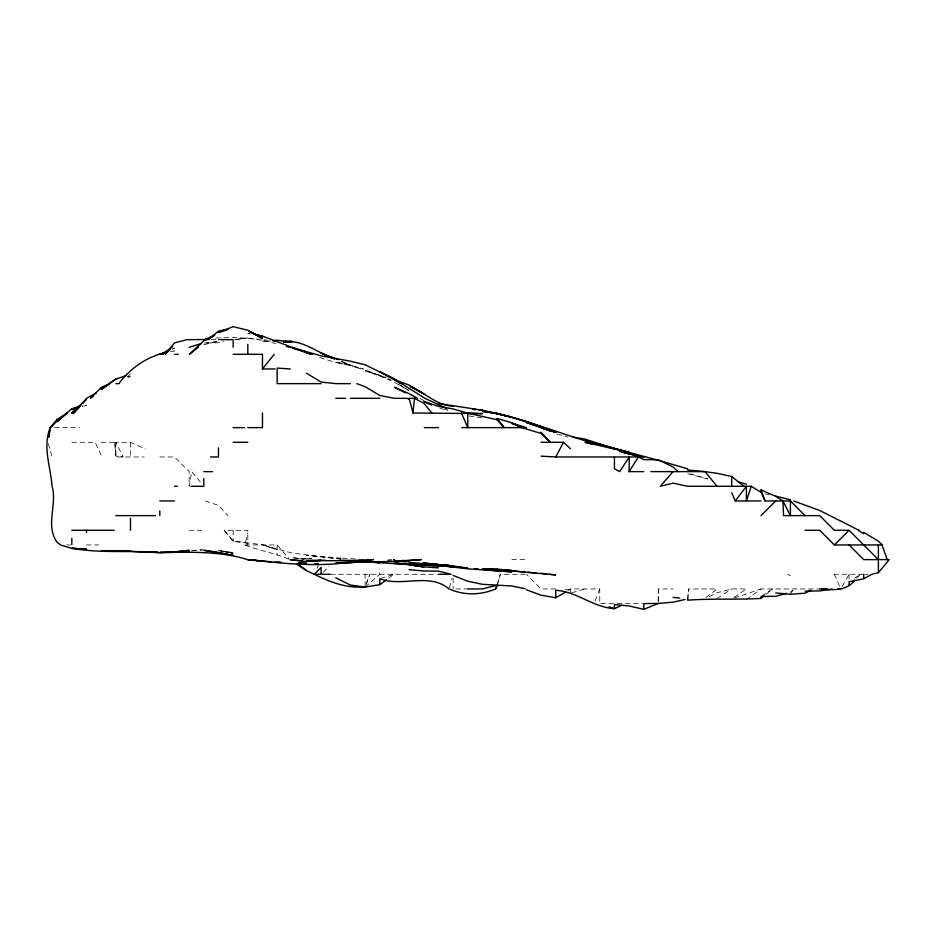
<?xml version="1.0" encoding="UTF-8"?>
<svg xmlns="http://www.w3.org/2000/svg" width="936" height="936" viewBox="0 0 936 936"><rect width="100%" height="100%" fill="white"/><g stroke="black" fill="none" stroke-linecap="round" stroke-linejoin="round"><path stroke-width="0.7" stroke-dasharray="4.68 3.51" d="M570.433 593.131L570.504 588.955L599.754 588.955L599.754 603.615L614.425 603.615M658.137 600.947L658.417 588.955L673.078 588.955M687.749 600.198L688.533 588.955L717.07 588.955L705.791 597.566M687.749 598.865L688.533 588.955M567.988 590.686L570.504 588.955M288.674 559.166C274.541 552.965 258.792 550.614 244.799 544.951L247.806 533.04M497.11 586.147L500.304 574.283L525.096 574.283M449.455 587.621L452.018 578.284M497.507 583.771L500.304 574.283M366.07 584.497L369.86 574.283L365.122 586.825L365.122 574.283M595.167 600.947L599.754 588.955M317.082 568.175L318.24 565.73M842.096 586.509L849.057 574.283L832.268 574.283M790.393 594.255L793.798 588.955L790.393 592.289M856.662 578.167L860.465 574.283L854.767 578.038M323.084 572.329L328.945 566.467M365.122 587.048L379.794 574.283L379.794 569.053M766.268 594.114L772.516 588.955L762.208 595.729M127.319 376.681L130.49 374.072M388.58 578.284L394.079 574.283L381.092 578.331M746.402 599.473L761.073 588.955L819.725 588.955M734 597.496L746.402 588.955L731.741 588.955L717.07 592.722L707.3 597.671M717.07 598.49L731.741 588.955M172.048 349.327L174.482 348.087L171.814 349.222M734.409 598.034L761.073 588.955M82.497 406.388L86.498 405.206L82.497 406.154M571.767 592.745L585.094 588.955M170.481 351.831L174.482 350.906L170.481 351.679M203.814 344.67L218.474 341.301L203.814 343.161L218.474 342.787L223.809 341.652M215.842 338.001L233.146 337.451L245.138 338.13M234.784 339.651L247.806 337.884L235.814 339.323M270.469 340.926L262.466 341.792L270.469 341.476M235.814 339.405L245.138 338.528M191.81 550.543L202.48 549.678M565.098 589.645L570.433 589.27M191.81 550.637L202.48 550.111M387.785 560.02L391.786 559.833M387.785 560.184L391.786 560.161M211.22 339.651L217.21 339.651M54.499 427.635L79.443 427.635M71.826 442.307L95.109 442.307L101.158 454.954L104.107 456.967M101.158 442.307L114.765 442.307L115.83 456.066L123.248 456.967L115.83 442.307L130.49 442.307L145.15 448.917M114.765 442.307L115.83 456.967L144.238 456.967M159.822 456.967L174.482 456.967L189.142 471.627L189.142 486.299L191.775 471.627L201.965 484.041M189.142 530.291L203.814 530.291M247.806 543.325L233.146 541.324L224.172 530.291L247.806 530.291L247.806 544.951M66.678 544.951L70.539 544.951M86.498 544.951L98.619 544.951M244.799 544.951L277.138 544.951L289.048 558.57M511.77 559.623L526.43 559.623M330.466 574.283L437.112 574.283M850.438 574.283L863.717 574.283M865.121 574.283L867.918 574.283M455.774 588.955L467.778 588.955M555.762 588.955L541.102 588.955L526.43 574.283M617.14 603.615L642.424 603.615M341.125 558.125L306.47 555.399L340.786 559.131M342.459 558.184L363.788 559.471M311.793 558.394L298.467 558.897L311.793 558.675M247.806 338.282L259.225 339.382M263.8 339.838L267.801 340.248M306.47 559.131L291.798 557.599L303.802 559.248M249.21 338.458L262.466 340.213M223.809 551.596L218.474 550.567L223.809 551.374M225.143 551.55L233.146 552.614L218.474 550.567M469.111 415.982L482.438 417.982M340.786 559.026L291.798 553.012L263.039 544.951L277.138 549.83L262.466 544.717L233.146 541.078L224.172 530.291M225.143 551.866L229.144 552.638M230.478 552.907L233.146 553.422L218.474 550.345M360.395 368.983L341.125 361.53L350.462 365.321L363.472 368.983L335.79 362.138L350.462 365.005L335.79 362.548L317.55 356.803M765.063 493.81L770.398 495.074M263.8 340.552L275.804 343.547M687.749 473.721L707.745 479.01M445.115 409.36L447.782 410.062M690.417 473.944L707.745 478.811M557.095 434.105L567.766 437.018M379.794 375.488L365.122 370.118L390.452 379.77L365.122 370.796L386.451 377.337M439.78 408.119L447.782 410.717M205.253 500.959L218.474 505.381L227.974 515.631M341.909 361.355L350.462 365.321M379.794 375.511L394.454 382.356L409.114 390.523L397.648 383.643L407.967 390.23M787.819 574.283L790.393 575.769M420.03 398.315L423.786 400.643M834.397 574.283L840.13 587.621M48.368 443.641L52.065 456.967M849.057 574.283L849.057 580.109M658.417 588.955L658.417 603.404M453.106 578.284L453.106 588.955M277.138 544.951L277.138 555.106M233.146 530.291L233.146 541.324M130.49 442.307L130.49 456.967M115.83 442.307L115.83 456.967M130.49 376.658L127.822 377.114L130.49 376.658M250.474 333.895L247.806 333.415L250.474 333.953"/><path stroke-width="1.4" d="M643.757 471.627L629.086 471.627L629.284 456.967L619.655 471.627L614.425 468.702L614.425 456.967M412.975 412.975L414.519 398.315L409.114 398.315L412.975 412.975L482.438 413.642L468.819 412.975M48.73 436.972L50.006 427.635L56.148 421.598L50.275 427.635C42.377 446.928 50.661 466.725 52.077 486.299C57.517 504.867 44.881 525.236 57.166 542.342L60.524 544.951L71.826 548.414L86.498 549.046L71.826 548.239C100.444 553.527 129.601 550.298 158.488 552.38L145.15 551.819L159.822 552.848L189.142 551.83L159.822 552.369L174.482 552.158L189.142 550.345L177.15 551.561M48.824 436.972L50.275 427.635L57.166 419.41L67.216 412.975L57.166 421.586L71.826 408.669L78.495 407.09M805.065 515.631L790.393 500.959L765.028 500.959L761.073 492.277L751.234 486.299L746.402 500.959L746.402 486.299L735.24 500.959L731.741 492.757M335.79 577.875L350.462 585.058L365.122 587.048L379.794 584.672L379.794 578.729C402.351 587.387 429.168 572.212 449.081 588.955C463.718 595.436 480.823 595.366 495.472 588.955L497.11 585.129L511.77 586.006L525.096 588.685M541.102 456.16L555.762 456.967L563.46 442.307L570.433 448.742M495.472 588.955L497.11 586.147M629.086 471.627L638.399 456.967L643.757 459.564L658.417 459.868L673.078 466.97L678.073 471.627M275.102 368.983L262.466 368.983L274.236 354.311M206.692 339.534L186.919 339.651L174.482 342.904L165.204 354.311L170.352 349.268M849.057 584.941L849.057 581.782L863.717 578.787L871.814 574.283L878.389 572.703L889.2 559.623L863.717 559.623L849.057 544.951M82.59 403.451L86.498 399.216L71.826 412.975L73.815 412.975L86.557 398.315L96.291 393.015M673.078 471.627L660.289 486.299L673.078 483.128L687.749 486.299L751.234 486.299M73.815 412.975L80.648 405.557M854.767 580.109C847.431 590.71 833.145 590.277 821.761 588.955M761.073 515.631L775.733 500.959M805.065 530.291L819.725 530.291L834.397 544.951L849.057 530.291L878.389 559.623M687.749 598.865L687.749 600.198C712.191 598.338 736.609 599.882 761.073 598.408L764.197 595.822M198.28 347.256L189.411 354.311L205.054 339.651L214.812 334.983M126.489 375.453L115.83 379.127L101.158 389.587L109.442 383.643L101.158 387.527L90.371 398.315L93.6 395.928M172.271 346.882L162.326 354.311L164.759 353.071M379.794 584.672L386.381 579.875M71.826 412.975L78.601 408.154M109.032 383.643L115.83 379.162M685.082 599.473L673.078 602.164L658.417 603.404L643.757 609.336L629.086 605.943L614.425 604.609L614.425 608.681C593.342 607.382 576.868 591.529 555.762 590.277L555.762 597.73L541.102 595.237L526.43 589.774M213.771 336.082L207.897 339.651L218.474 331.145L227.811 329.156M555.762 597.73L565.543 592.09M810.892 590.16L805.065 593.178L790.393 594.255L775.733 592.979M80.391 405.475L71.826 409.57L74.494 408.775M621.679 605.299L614.425 608.681L609.09 606.844M167.813 350.918L159.822 354.311L165.145 353.071M227.811 329.636L218.474 332.467L233.146 326.664L247.806 330.209L262.466 338.563L249.023 331.25M189.142 347.291L201.146 343.652M786.404 593.377L775.733 596.302L761.073 596.489L761.073 598.408M165.145 352.72C146.706 356.698 130.046 368.55 118.86 383.643L115.83 383.643M832.034 589.154L819.725 590.944L805.065 591.166M203.954 339.651L207.909 339.101M273.136 340.645L277.138 340.213L291.798 342.155L283.807 341.698M283.807 341.897C302.328 339.031 317.702 353.118 334.515 358.827L321.13 353.129L338.235 359.658M283.807 342.05L291.798 341.383L283.807 341.347M493.108 570.527L511.77 571.837L467.778 568.819L438.446 565.391L453.106 566.678C423.751 564.736 394.419 564.197 365.122 561.518L369.123 561.085M394.454 561.518L421.024 559.623L394.454 561.518L394.454 559.623L393.553 559.623M306.47 561.308L309.126 561.132M311.793 560.957L325.131 560.208M130.49 551.281L101.158 551.152L130.49 551.281L145.15 552.404M658.417 603.404L643.757 603.615L643.757 609.336M203.814 339.651L206.856 339.651M218.474 339.651L233.146 339.651L233.146 347.279M174.482 354.311L178.191 354.311M233.146 354.311L262.466 354.311L262.466 368.983M321.13 383.643L277.138 383.643L277.138 368.983M350.462 383.643L335.79 383.643L321.13 382.04L306.47 373.23M335.79 398.315L345.712 398.315M350.462 398.315L379.794 398.315M233.146 427.635L244.624 427.635M247.806 427.635L262.466 427.635L262.466 412.975M424.254 427.635L438.446 427.635M461.764 427.635L521.808 427.635L541.102 433.438L550.286 442.307L541.102 432.245M233.146 442.307L247.806 442.307M541.102 442.307L563.46 442.307M210.53 456.967L218.474 456.967L218.474 447.853M555.762 456.967L638.399 456.967M203.814 471.627L212.495 471.627M650.801 471.627L704.948 471.627L717.07 473.312L731.741 476.518L743.933 486.299M174.482 486.299L177.36 486.299M190.956 486.299L203.814 486.299L203.814 478.647M159.822 500.959L174.482 500.959M735.24 500.959L761.073 500.959M115.83 515.631L155.61 515.631M71.826 530.291L114.11 530.291M849.057 530.291L834.397 530.291L819.725 515.631L783.537 515.631L782.976 500.959L775.733 496.349L761.073 489.937L761.073 492.277M834.397 544.951L882.016 544.951L887.188 559.623M330.162 574.283L314.192 574.283L306.47 570.55L296.689 564.244M438.446 574.283L451.164 574.283L438.446 571.112L423.786 570.995L409.114 569.673M467.778 588.955L482.438 588.955L497.11 585.129L482.438 584.298L467.778 581.268L453.106 575.406M819.725 588.955L827.377 588.955M838.176 588.955L840.703 588.955M174.482 551.877C198.935 552.556 223.891 551.901 247.443 559.623L271.803 561.846M298.467 563.133L306.47 563.332M298.467 563.191L306.47 563.46M402.457 560.43L409.114 560.664C384.719 562.513 360.161 560.816 335.79 563.835C306.493 566.105 277.009 562.782 247.806 559.623L262.466 561.132M361.12 561.506L379.794 562.676L365.122 561.518M453.106 566.526L423.786 565.227L403.79 563.062M277.138 562.255L281.139 562.442L274.47 562.045M314.461 563.94L318.462 564.186L315.795 563.975M409.114 562.396L449.116 565.543M341.125 560.231L365.122 560.594L373.277 559.623L350.462 560.84L306.47 560.5L321.13 560.336L306.47 561.577L290.055 559.623L302.468 560.91M438.446 567.883L423.786 566.888L397.121 563.074M277.138 368.059L290.289 368.983M527.764 572.341L535.766 572.902M438.446 403.463L482.438 410.237L511.77 417M687.749 470.012L704.948 471.627L717.07 486.299M549.245 574.283L555.762 574.903L511.77 570.855L525.096 572.118M473.113 409.278L475.78 409.535L473.113 409.289M483.772 569.615L490.441 570.27M455.774 566.795L459.775 567.204M474.447 568.678L478.436 569.076M673.078 597.379L679.747 598.057M273.136 340.798L277.138 341.219M218.474 552.345L203.814 550.298L233.146 555.387L219.808 552.626M423.786 562.828L467.778 568.21L453.106 565.976M541.102 573.277L546.53 573.943M409.114 564.888L423.786 566.888L418.45 565.754M493.167 412.975L482.438 411.407L497.11 413.232L526.43 421.574M573.089 437.135L585.094 439.113L636.784 456.218M482.438 410.974C527.799 418.041 569.486 438.937 614.425 448.332L599.754 444.19L610.424 447.724M255.809 334.866L262.466 336.082L305.136 352.334M643.757 457.365L619.761 451.445M255.809 335.041L262.466 336.387L254.475 334.351M494.056 412.975L506.435 415.888L497.11 413.607M497.11 413.782L511.77 417.199M453.106 406.294C436.422 405.405 425.002 392.57 410.342 386.463M585.094 440.622L657.06 459.939M775.733 496.127L790.393 499.812M687.749 468.831L658.417 460.313M622.417 452.24L629.086 453.972M306.47 352.813L312.226 354.311L306.47 352.673L311.115 354.311M614.425 449.046L585.094 442.307L591.763 444.097M497.11 419.761L497.11 418.486L504.2 427.635L497.11 419.761L467.778 413.174L467.778 427.635L461.413 412.975M286.463 346.46L290.464 347.572M293.132 348.321L306.47 352.147L291.798 347.49L321.13 355.891L350.462 361.202L365.122 364.771L394.454 379.138L424.909 398.315L446.449 408.33M467.076 412.975L453.106 408.962L438.446 406.364L423.786 401.333M497.11 418.486L511.77 422.721L521.808 427.635L513.022 423.821M526.43 427.612L511.77 423.271L523.423 427.202M513.103 417.409L541.102 426.757L550.555 431.075L541.102 426.839L555.762 432.046L527.764 422.077M738.41 481.806L746.402 484.251M585.094 440.142L591.529 442.307M258.476 336.258L262.466 337.615L249.023 331.18M793.705 500.959L819.725 510.494L858.979 530.291M356.78 383.643L365.122 386.685L379.794 395.483L394.454 398.315L407.055 398.315L409.114 399.391M394.454 379.688L409.114 385.094L423.786 393.939L410.342 386.498M547.759 430.221L541.102 427.635L545.103 429.308M425.12 402.421L431.777 405.031M379.794 371.639L394.454 378.951L401.064 383.643L379.794 371.709M405.452 392.851L394.454 387.305L409.114 393.611L417.631 398.315M414.519 398.315L423.786 403.252L431.87 412.975M863.717 532.35L878.389 541.207L882.449 544.951M858.289 530.291L863.717 533.789M297.437 563.823L306.47 570.55M782.976 500.959L790.393 515.631L790.393 500.959M761.073 489.937L765.028 500.959M878.389 544.951L878.389 572.703M863.717 574.283L863.717 577.781M731.741 476.518L731.741 486.299M365.122 587.048L365.122 586.825C347.186 588.721 330.01 582.052 314.192 574.283L321.13 567.45L321.13 574.283M247.806 344.436L247.806 354.311M159.822 510.986L159.822 515.631M130.49 518.251L130.49 530.291M86.498 530.291L86.498 532.619M71.826 538.329L71.826 544.647M57.166 419.41L57.166 420.592M365.122 561.167L350.462 562.782L335.79 563.121L365.122 561.167M497.11 569.111L482.438 568.795L511.77 570.48L497.11 569.111M409.114 563.788L394.454 563.39L409.114 563.811M438.446 564.607L423.786 563.355L453.106 565.894L438.446 564.607M482.438 410.179L478.436 409.792L482.438 410.237M629.086 452.31L614.425 448.496L629.086 452.345M555.762 432.444L526.43 422.522L555.762 432.444"/></g></svg>
